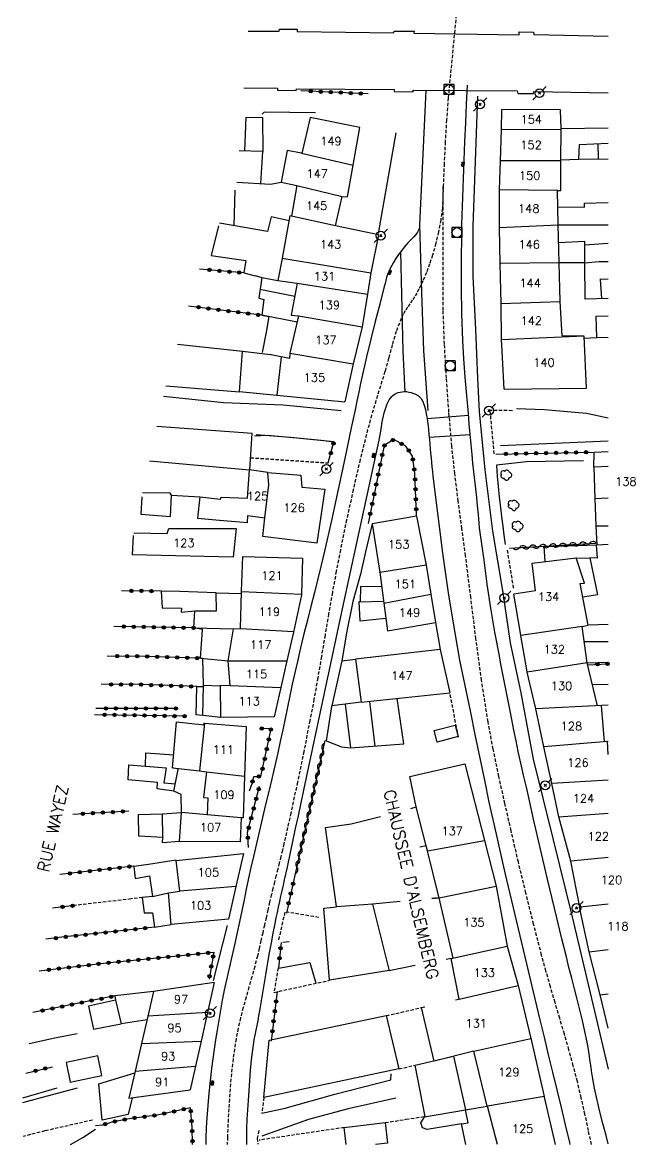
# Model space of a CAD drawing. Header units: millimetres. Extents: x 149000 to 150004, y 153000 to 154002.
# Drawn here: x 149912.1 to 150004.1, y 153000 to 153168.3 of the extents above; entities that cross this region are included whole.
import ezdxf
from ezdxf.enums import TextEntityAlignment as Align

# ---------------------------------------------------------------- set-up
doc = ezdxf.new("R2010")
doc.units = ezdxf.units.MM
doc.linetypes.add('DASHED', pattern=[0.75, 0.5, -0.25])
doc.layers.get('0').update_dxf_attribs({"linetype": 'CONTINUOUS'})
for name, color, linetype in [('W0001', 6, 'DASHED'), ('W0006', 2, 'CONTINUOUS'), ('W0008', 7, 'CONTINUOUS'), ('W0014', 7, 'CONTINUOUS'), ('W0017', 7, 'CONTINUOUS'), ('W0020', 2, 'CONTINUOUS'), ('W0101', 7, 'CONTINUOUS'), ('W0104', 1, 'CONTINUOUS'), ('W0112', 1, 'DASHED'), ('W0120', 7, 'CONTINUOUS'), ('W0211', 2, 'CONTINUOUS'), ('W0300', 7, 'CONTINUOUS'), ('W0310', 3, 'CONTINUOUS'), ('W0323', 7, 'CONTINUOUS'), ('W0330', 7, 'CONTINUOUS'), ('W0401', 7, 'CONTINUOUS'), ('W0420', 7, 'CONTINUOUS'), ('W0473', 7, 'CONTINUOUS'), ('W0989', 7, 'CONTINUOUS'), ('W0991', 7, 'CONTINUOUS'), ('W1102', 7, 'CONTINUOUS')]:
    doc.layers.add(name, color=color, linetype=linetype)
doc.styles.get("Standard").update_dxf_attribs({"font": 'romans.shx', "width": 0.85})

# ---------------------------------------------------------------- blocks, each defined once
blk = doc.blocks.new('T401')
for p, q in [((-0.3, 0.3), (0, 0.3)), ((-0.3, -0.25), (-0.3, 0.3)), ((-0.3, 0.15), (0, 0.15)), ((-0.3, 0), (0, 0)), ((0, 0.3), (0, -0.25)), ((-0.3, -0.15), (0, -0.15)), ((-0.3, -0.25), (-0.3, -0.3)), ((-0.3, -0.3), (0, -0.3)), ((0, -0.3), (0, -0.25))]:
    blk.add_line(p, q)
blk = doc.blocks.new('T420')
for p, q in [((0.75, 0.75), (-0.75, 0.75)), ((-0.75, 0.75), (-0.75, -0.75)), ((0.75, 0.75), (0.75, -0.75)), ((0.75, -0.75), (-0.75, -0.75))]:
    blk.add_line(p, q)
blk.add_ellipse((0, 0), major_axis=(-0.53, 0.53), ratio=1, start_param=3.926991, end_param=10.210176)
blk = doc.blocks.new('T473')
for p, q in [((-0.166667, 0.166667), (0.166667, -0.166667)), ((-0.166667, -0.166667), (0.166667, 0.166667)), ((0.500001, 0.500001), (1.000002, 1.000002)), ((-1.000002, -1.000002), (-0.500001, -0.500001))]:
    blk.add_line(p, q)
blk.add_ellipse((0, 0), major_axis=(0.471405, 0.471405), ratio=1, start_param=5.4977871438, end_param=11.780972451)
blk = doc.blocks.new('T300')
for p, q in [((-0.8, 0.51), (-0.86, 0.34)), ((-0.86, 0.34), (-0.86, 0.17)), ((-0.86, 0.17), (-0.74, 0.06)), ((-0.69, 0.63), (-0.8, 0.51)), ((-0.8, -0.06), (-0.74, 0.06)), ((-0.74, 0.06), (-0.69, 0.11)), ((-0.57, 0.69), (-0.69, 0.63)), ((-0.46, 0.69), (-0.57, 0.69)), ((-0.29, 0.63), (-0.46, 0.69)), ((-0.29, 0.63), (-0.17, 0.74)), ((-0.23, 0.57), (-0.29, 0.63)), ((-0.17, 0.74), (-0.06, 0.8)), ((-0.06, 0.8), (0.06, 0.8)), ((0.06, 0.8), (0.23, 0.74)), ((0.23, 0.74), (0.34, 0.63)), ((0.34, 0.63), (0.4, 0.51)), ((0.46, 0.46), (0.34, 0.46)), ((0.4, 0.51), (0.4, 0.46)), ((0.57, 0.4), (0.46, 0.46)), ((0.57, 0.4), (0.69, 0.29)), ((0.69, 0.29), (0.74, 0.17)), ((0.74, 0.06), (0.69, -0.17)), ((0.74, 0.17), (0.74, 0.06)), ((-0.8, -0.17), (-0.8, -0.06)), ((-0.8, -0.23), (-0.8, -0.17)), ((-0.74, -0.34), (-0.8, -0.23)), ((-0.69, -0.4), (-0.74, -0.34)), ((-0.51, -0.46), (-0.69, -0.4)), ((-0.4, -0.46), (-0.51, -0.46)), ((-0.4, -0.46), (-0.34, -0.46)), ((-0.34, -0.46), (-0.34, -0.4)), ((-0.34, -0.51), (-0.34, -0.46)), ((-0.29, -0.63), (-0.34, -0.51)), ((-0.17, -0.74), (-0.29, -0.63)), ((-0.06, -0.8), (-0.17, -0.74)), ((0.06, -0.8), (-0.06, -0.8)), ((0.17, -0.74), (0.06, -0.8)), ((0.23, -0.69), (0.17, -0.74)), ((0.29, -0.46), (0.23, -0.46)), ((0.29, -0.63), (0.23, -0.69)), ((0.46, -0.4), (0.29, -0.46)), ((0.34, -0.51), (0.29, -0.63)), ((0.34, -0.51), (0.34, -0.46)), ((0.57, -0.34), (0.46, -0.4)), ((0.63, -0.29), (0.57, -0.34)), ((0.69, -0.17), (0.63, -0.29))]:
    blk.add_line(p, q)
blk = doc.blocks.new('t310o')
at = {"color": 0, "linetype": 'Continuous'}
for centre, start, end in [((-0.5, 0.38), 216.8699, 323.1304), ((0.5, -0.37), 36.8699, 143.1303)]:
    blk.add_arc(centre, 0.625, start, end, dxfattribs=at)
blk = doc.blocks.new('t323o')
at = {"color": 0, "linetype": 'Continuous'}
for radius in [0.25, 0.15]:
    blk.add_circle((0, 0), radius, dxfattribs=at)

msp = doc.modelspace()

# ---------------------------------------------------------------- linework, layer by layer
at = {"layer": 'W0001'}
for points in [[(149977.51, 153171), (149977.45, 153170.79), (149977.39, 153170.58), (149977.33, 153170.37), (149977.26, 153170.16), (149975.99, 153156.97), (149975.74, 153153.69), (149975.54, 153150.4), (149975.38, 153147.12), (149975.26, 153143.83)], [(149975.26, 153143.83), (149975.12, 153140.43), (149974.87, 153138.65), (149974.53, 153136.87), (149974.12, 153135.12), (149973.64, 153133.38), (149973.21, 153132.07), (149972.73, 153130.78), (149972.19, 153129.51), (149971.6, 153128.26), (149971.29, 153127.7), (149970.96, 153127.15), (149970.61, 153126.62), (149970.25, 153126.1), (149969.89, 153125.57), (149969.55, 153125.03), (149969.23, 153124.47), (149968.95, 153123.89), (149968.19, 153121.95), (149967.59, 153119.94), (149967.06, 153117.92), (149966.5, 153115.92), (149965.83, 153113.75), (149965.16, 153111.58), (149964.51, 153109.4), (149963.91, 153107.2), (149962.78, 153102.72), (149961.74, 153098.21), (149960.76, 153093.7), (149959.83, 153089.17), (149959.2, 153085.98), (149958.62, 153082.79), (149958.06, 153079.59), (149957.52, 153076.39), (149956.98, 153073.18), (149956.43, 153069.98), (149955.86, 153066.79), (149955.25, 153063.6), (149954.33, 153058.96), (149953.38, 153054.33), (149952.39, 153049.72), (149951.36, 153045.11), (149951.13, 153044.15), (149950.9, 153043.2), (149950.66, 153042.24), (149950.42, 153041.29), (149950.18, 153040.34), (149949.94, 153039.39), (149949.7, 153038.43), (149949.47, 153037.48), (149949.2, 153036.33), (149948.94, 153035.18), (149948.68, 153034.02), (149948.42, 153032.87), (149948.17, 153031.72), (149947.91, 153030.57), (149947.64, 153029.42), (149947.37, 153028.27), (149946.97, 153026.71), (149946.55, 153025.17), (149946.11, 153023.63), (149945.67, 153022.09), (149945.24, 153020.54), (149944.84, 153018.99), (149944.48, 153017.42), (149944.17, 153015.85), (149943.72, 153012.85), (149943.4, 153009.85), (149943.17, 153006.83), (149942.99, 153003.81), (149942.88, 153001.13), (149942.86, 153000)], [(149997.46, 153000), (149997.03, 153002.09), (149996.5, 153004.55), (149995.95, 153007), (149995.36, 153009.45), (149994.75, 153011.83), (149994.1, 153014.21), (149993.42, 153016.58), (149992.72, 153018.94), (149992.02, 153021.3), (149991.32, 153023.66), (149990.65, 153026.03), (149990, 153028.41), (149988.8, 153033.06), (149987.64, 153037.72), (149986.51, 153042.38), (149985.43, 153047.06), (149984.5, 153051.14), (149983.59, 153055.21), (149982.73, 153059.31), (149981.97, 153063.42), (149980.99, 153069.62), (149980.15, 153075.84), (149979.38, 153082.07), (149978.6, 153088.3), (149978.05, 153092.41), (149977.5, 153096.51), (149976.98, 153100.62), (149976.54, 153104.74), (149976.1, 153109.83), (149975.72, 153114.92), (149975.43, 153120.02), (149975.23, 153125.12), (149975.26, 153143.83)]]:
    msp.add_lwpolyline(points, dxfattribs=at)
at = {"layer": 'W0006'}
msp.add_lwpolyline([(149980.4, 153157.25), (149979.86, 153141.88), (149979.68, 153137.73), (149979.71, 153130.17), (149980.08, 153122.3), (149980.4, 153114.87), (149980.64, 153109.92), (149981.5, 153101.19), (149982.63, 153092), (149984.16, 153083.11), (149985.3, 153075.23), (149986.87, 153067.76), (149988.73, 153057.82), (149991.74, 153045.72), (149994.54, 153034.35), (149997.93, 153020.01), (150000, 153011.33)], dxfattribs=at)
at = {"layer": 'W0008'}
msp.add_lwpolyline([(150000, 153000.12), (149999.66, 153001.38), (149999.19, 153003.14), (149998.74, 153004.9), (149998.31, 153006.67), (149997.93, 153008.45), (149997.76, 153009.31), (149997.62, 153010.17), (149997.49, 153011.04), (149997.37, 153011.91), (149997.25, 153012.78), (149997.13, 153013.65), (149996.99, 153014.51), (149996.83, 153015.38), (149996.49, 153016.98), (149996.12, 153018.59), (149995.73, 153020.18), (149995.33, 153021.78), (149994.92, 153023.37), (149994.51, 153024.96), (149994.1, 153026.55), (149993.71, 153028.15), (149993, 153031.07), (149992.29, 153033.98), (149991.58, 153036.9), (149990.88, 153039.82), (149990.18, 153042.81), (149989.49, 153045.81), (149988.8, 153048.8), (149988.12, 153051.8), (149987.71, 153053.59), (149987.3, 153055.38), (149986.89, 153057.18), (149986.5, 153058.97), (149986.17, 153060.56), (149985.85, 153062.14), (149985.53, 153063.73), (149985.22, 153065.32), (149985.02, 153066.32), (149984.83, 153067.31), (149984.63, 153068.31), (149984.44, 153069.31), (149984.25, 153070.3), (149984.06, 153071.3), (149983.86, 153072.3), (149983.67, 153073.3), (149983, 153076.86), (149982.39, 153080.44), (149981.86, 153084.04), (149981.39, 153087.64), (149981.3, 153088.33), (149981.2, 153089.03), (149981.09, 153089.72), (149980.98, 153090.42), (149980.88, 153091.11), (149980.78, 153091.81), (149980.7, 153092.5), (149980.64, 153093.2), (149980.53, 153094.49), (149980.41, 153095.78), (149980.28, 153097.06), (149980.13, 153098.34), (149979.98, 153099.63), (149979.84, 153100.91), (149979.7, 153102.19), (149979.57, 153103.48), (149979.42, 153105.01), (149979.29, 153106.55), (149979.15, 153108.09), (149979.03, 153109.63), (149978.79, 153112.36), (149978.56, 153115.09), (149978.35, 153117.83), (149978.19, 153120.57), (149978.06, 153124.56), (149978, 153128.56), (149978, 153132.55), (149978.03, 153136.55), (149978.05, 153137.94), (149978.08, 153139.32), (149978.12, 153140.71), (149978.17, 153142.09), (149978.22, 153143.48), (149978.28, 153144.87), (149978.33, 153146.25), (149978.39, 153147.64), (149978.5, 153150.44), (149978.62, 153153.25), (149978.75, 153156.05), (149978.89, 153158.86)], dxfattribs=at)
at = {"layer": 'W0014'}
for points in [[(149972.62, 153158.07), (149971.69, 153137.95)], [(149968.12, 153151.75), (149965.5, 153136.65)], [(149971.69, 153137.95), (149971.7, 153137.76), (149971.68, 153137.58), (149971.64, 153137.4), (149971.58, 153137.22), (149971.37, 153136.84), (149971.13, 153136.48), (149970.85, 153136.15), (149970.56, 153135.83), (149970.26, 153135.53), (149969.96, 153135.23), (149969.67, 153134.92), (149969.4, 153134.6), (149968.97, 153134.03), (149968.55, 153133.47), (149968.14, 153132.89), (149967.77, 153132.29), (149967.52, 153131.85), (149967.29, 153131.4), (149967.08, 153130.94), (149966.89, 153130.48), (149966.75, 153130.03), (149966.63, 153129.58), (149966.52, 153129.13), (149966.41, 153128.68), (149965.73, 153126.05), (149965.04, 153123.42), (149964.38, 153120.78), (149963.74, 153118.13), (149963.44, 153116.81), (149963.15, 153115.48), (149962.86, 153114.15), (149962.58, 153112.83), (149962.3, 153111.5), (149962.03, 153110.17), (149961.75, 153108.84), (149961.46, 153107.51), (149960.48, 153102.87), (149959.5, 153098.23), (149958.5, 153093.59), (149957.45, 153088.97), (149956.96, 153086.9), (149956.46, 153084.83), (149955.94, 153082.77), (149955.41, 153080.7), (149954.88, 153078.64), (149954.36, 153076.58), (149953.86, 153074.51), (149953.37, 153072.44), (149952.98, 153070.73), (149952.61, 153069.03), (149952.25, 153067.32), (149951.89, 153065.6), (149951.54, 153063.89), (149951.18, 153062.18), (149950.81, 153060.47), (149950.43, 153058.77), (149949.99, 153056.82), (149949.53, 153054.87), (149949.07, 153052.93), (149948.6, 153050.98), (149948.14, 153049.04), (149947.68, 153047.09), (149947.22, 153045.15), (149946.77, 153043.2), (149946.41, 153041.57), (149946.06, 153039.94), (149945.71, 153038.31), (149945.37, 153036.68), (149945.02, 153035.05), (149944.68, 153033.42), (149944.33, 153031.79), (149943.97, 153030.17), (149943.78, 153029.29), (149943.58, 153028.42), (149943.38, 153027.54), (149943.18, 153026.67), (149942.97, 153025.79), (149942.78, 153024.92), (149942.59, 153024.04), (149942.4, 153023.17), (149942.11, 153021.67), (149941.83, 153020.17), (149941.57, 153018.66), (149941.32, 153017.15), (149941.09, 153015.72), (149940.88, 153014.29), (149940.68, 153012.85), (149940.5, 153011.41), (149940.29, 153009.57), (149940.1, 153007.72), (149939.93, 153005.87), (149939.8, 153004.02), (149939.71, 153002.52), (149939.66, 153001.01), (149939.63, 153000)], [(149945.77, 153000), (149945.77, 153000.32), (149945.77, 153000.85), (149945.77, 153001.37), (149945.78, 153001.89), (149945.79, 153002.42), (149945.85, 153003.82), (149945.93, 153005.23), (149946.03, 153006.63), (149946.13, 153008.04), (149946.24, 153009.59), (149946.36, 153011.14), (149946.5, 153012.69), (149946.69, 153014.23), (149946.79, 153014.96), (149946.91, 153015.69), (149947.05, 153016.41), (149947.18, 153017.14), (149947.32, 153017.86), (149947.47, 153018.58), (149947.6, 153019.3), (149947.73, 153020.03), (149947.89, 153020.93), (149948.04, 153021.84), (149948.19, 153022.75), (149948.34, 153023.66), (149948.49, 153024.57), (149948.64, 153025.47), (149948.79, 153026.38), (149948.95, 153027.29), (149949.2, 153028.76), (149949.47, 153030.23), (149949.74, 153031.7), (149950.02, 153033.16), (149950.19, 153033.98), (149950.37, 153034.8), (149950.55, 153035.61), (149950.73, 153036.43), (149950.91, 153037.24), (149951.1, 153038.06), (149951.28, 153038.88), (149951.46, 153039.69), (149951.87, 153041.61), (149952.29, 153043.54), (149952.7, 153045.46), (149953.11, 153047.38), (149953.52, 153049.3), (149953.92, 153051.23), (149954.33, 153053.15), (149954.75, 153055.07), (149957.45, 153067.71), (149960.16, 153080.35), (149962.87, 153092.99), (149965.62, 153105.62), (149965.88, 153106.99), (149966.1, 153108.37), (149966.39, 153109.74), (149966.84, 153111.08), (149966.97, 153111.38), (149967.14, 153111.67), (149967.33, 153111.94), (149967.55, 153112.19), (149967.7, 153112.34), (149967.87, 153112.47), (149968.04, 153112.58), (149968.23, 153112.67), (149968.51, 153112.78), (149968.79, 153112.86), (149969.09, 153112.91), (149969.39, 153112.93), (149969.75, 153112.92), (149970.11, 153112.86), (149970.46, 153112.77), (149970.8, 153112.66), (149971, 153112.59), (149971.2, 153112.5), (149971.39, 153112.4), (149971.56, 153112.27), (149971.73, 153112.11), (149971.88, 153111.93), (149972.01, 153111.73), (149972.12, 153111.53), (149972.38, 153110.89), (149972.57, 153110.24), (149972.71, 153109.57), (149972.84, 153108.91), (149972.96, 153108.11), (149973.04, 153107.31), (149973.1, 153106.51), (149973.17, 153105.72), (149973.24, 153105.03), (149973.3, 153104.35), (149973.36, 153103.67), (149973.42, 153102.99), (149973.48, 153102.3), (149973.55, 153101.62), (149973.62, 153100.94), (149973.7, 153100.26), (149974.42, 153094.29), (149975.21, 153088.32), (149976.06, 153082.37), (149977.02, 153076.43), (149977.71, 153072.62), (149978.47, 153068.83), (149979.27, 153065.05), (149980.06, 153061.26), (149980.73, 153057.96), (149981.42, 153054.67), (149982.11, 153051.37), (149982.83, 153048.08), (149984.5, 153040.73), (149986.23, 153033.39), (149987.99, 153026.06), (149989.74, 153018.72), (149990.36, 153016.09), (149991, 153013.46), (149991.64, 153010.84), (149992.28, 153008.21), (149992.92, 153005.58), (149993.55, 153002.95), (149994.16, 153000.32), (149994.24, 153000)], [(149983.22, 153101.84), (149983.35, 153100.26), (149983.5, 153098.69), (149983.66, 153097.11), (149983.83, 153095.54), (149983.99, 153094.15), (149984.17, 153092.76), (149984.35, 153091.38), (149984.55, 153089.99)], [(149942.86, 153032.86), (149940.75, 153024.62)]]:
    msp.add_lwpolyline(points, dxfattribs=at)
at = {"layer": 'W0017'}
for points in [[(149956.07, 153154.72), (149948.38, 153154.82), (149948.09, 153154.52)], [(149959.96, 153110.04), (149951.23, 153110.89), (149942.27, 153111.25), (149933.29, 153112.2)], [(149986.23, 153110.41), (149990.43, 153110.26), (149996.72, 153109.67), (150000, 153109)], [(149958.85, 153105.37), (149953.27, 153105.93), (149948.87, 153106.34), (149946.95, 153106.24)], [(149947.18, 153106.47), (149952.33, 153106.09), (149956.95, 153105.65), (149958.87, 153105.39)], [(149996.29, 153102.55), (149987.75, 153102.38), (149983.22, 153101.89)], [(149951.2, 153030.37), (149952.12, 153030.45)], [(149948.02, 153004.73), (149951.55, 153005.46), (149959.01, 153007.54), (149967.4, 153009.73), (149967.43, 153010.6)], [(149968.14, 153006.97), (149960.97, 153005.38), (149955.03, 153003.78), (149948.02, 153001.24)]]:
    msp.add_lwpolyline(points, dxfattribs=at)
at = {"layer": 'W0020'}
for points in [[(149971.69, 153137.95), (149972.01, 153127.76), (149972.31, 153119.05), (149972.93, 153110.11)], [(149969.52, 153112.82), (149969.26, 153119.02), (149969.05, 153127.45), (149968.91, 153133.93)], [(149972.84, 153108.91), (149979.05, 153109.41)], [(149979.3, 153106.43), (149973.14, 153106.05)]]:
    msp.add_lwpolyline(points, dxfattribs=at)
at = {"layer": 'W0101'}
for points in [[(149984.01, 153152.21), (149984.06, 153155.25)], [(149992.92, 153152.29), (149992.92, 153152.32), (149992.82, 153155.2), (149984.06, 153155.25)], [(149961.74, 153146.9), (149962.72, 153152.53), (149955.28, 153154.05), (149954.04, 153148.63)], [(149983.84, 153147.55), (149984.01, 153152.21)], [(149992.9, 153147.55), (149992.92, 153152.29)], [(149953.98, 153148.66), (149951.82, 153149.08), (149950.96, 153144.34), (149953.28, 153143.82)], [(149954.04, 153148.63), (149953.98, 153148.66)], [(149960.07, 153142.17), (149960.9, 153142.14), (149961.74, 153146.9)], [(149983.69, 153143.18), (149983.84, 153147.55)], [(149992.4, 153143.08), (149992.88, 153143.09), (149992.9, 153147.55)], [(149953.28, 153143.82), (149952.48, 153139.21)], [(149953.28, 153143.82), (149953.28, 153143.82)], [(149983.69, 153137.55), (149983.69, 153137.58), (149983.69, 153143.18)], [(149992.48, 153137.92), (149992.4, 153143.08)], [(149959.1, 153137.79), (149960.07, 153142.17)], [(149952.25, 153139.26), (149951.08, 153132.91)], [(149965.53, 153136.41), (149959.1, 153137.79)], [(149965.53, 153136.41), (149964.39, 153130.73)], [(149983.8, 153132.05), (149983.69, 153137.55)], [(149992.61, 153132.25), (149992.48, 153137.92)], [(149951.08, 153132.89), (149950.46, 153129.56), (149953.34, 153129.18)], [(149951.08, 153132.91), (149951.08, 153132.89)], [(149983.92, 153126.14), (149983.81, 153132.14), (149983.8, 153132.05)], [(149992.79, 153126.42), (149992.61, 153132.25)], [(149964.39, 153130.73), (149963.92, 153127.82), (149963.87, 153127.53)], [(149953.34, 153129.18), (149952.45, 153124.39), (149953.54, 153124.26)], [(149963.87, 153127.53), (149963.07, 153122.64), (149963.07, 153122.61)], [(149993.08, 153121.28), (149992.79, 153126.42)], [(149984.01, 153120.69), (149983.92, 153126.14)], [(149953.54, 153124.26), (149952.23, 153118.66)], [(149963.07, 153122.61), (149961.72, 153117.08)], [(149984.38, 153113.29), (149996.74, 153113.42), (149996.37, 153121.24)], [(149996.37, 153121.24), (149993.08, 153121.28)], [(149984.38, 153113.29), (149984.02, 153119.94), (149984.01, 153120.69)], [(149952.23, 153118.66), (149952.2, 153117.9), (149950.92, 153118.12), (149950.28, 153112.4), (149960.49, 153111.41)], [(149961.72, 153117.08), (149960.49, 153111.41)], [(149938.73, 153097.12), (149941.82, 153096.79), (149941.94, 153097.09), (149945.89, 153096.95), (149946.21, 153101.18)], [(149948.96, 153100.81), (149946.21, 153101.18)], [(150000, 153101.69), (149997.82, 153101.6)], [(149997.82, 153101.6), (149998, 153096.89)], [(149948.96, 153100.81), (149953.88, 153100.4), (149954.06, 153098.61), (149957.49, 153098.27)], [(149957.49, 153098.27), (149956.31, 153090.2)], [(149938.73, 153097.12), (149938.39, 153093.96), (149941.67, 153093.64), (149945.9, 153093.29), (149945.96, 153094.35), (149948.5, 153093.98)], [(149998, 153096.89), (149998.15, 153092.78), (150000, 153092.77)], [(149971.25, 153094.24), (149964.58, 153093.11), (149965.76, 153085.79)], [(149971.25, 153094.24), (149972.7, 153086.9), (149972.67, 153086.91)], [(149956.31, 153090.2), (149948.17, 153091.21), (149948.5, 153093.98)], [(149934.09, 153092.38), (149944.21, 153092.37), (149943.72, 153088.07), (149928.62, 153088.44), (149928.77, 153091.36)], [(149928.86, 153091.75), (149933.86, 153091.63), (149934.09, 153092.38)], [(149945, 153082.98), (149945.19, 153088.19), (149954.14, 153087.95)], [(149954.14, 153087.95), (149953.98, 153082.49)], [(149989.07, 153083.06), (149988.57, 153087.18), (149995.18, 153087.98)], [(149995.8, 153084.14), (149996.41, 153084.2), (149995.18, 153087.98)], [(149995.18, 153087.98), (149995.18, 153087.96)], [(149972.67, 153086.91), (149973.39, 153082.54)], [(149965.76, 153085.82), (149966.35, 153081.21)], [(149965.76, 153085.79), (149965.76, 153085.82)], [(149996.08, 153077.67), (149996.98, 153077.88), (149995.8, 153084.14)], [(149944.83, 153077.41), (149945, 153082.87)], [(149945, 153082.87), (149945, 153082.98)], [(149953.98, 153082.49), (149953.98, 153082.43), (149952.78, 153076.82)], [(149973.39, 153082.54), (149974.11, 153078.27)], [(149989.07, 153083.06), (149985.84, 153082.55)], [(149986.89, 153076.4), (149985.84, 153082.55)], [(149966.35, 153081.21), (149966.88, 153077.02), (149974.11, 153078.27)], [(149942.98, 153072.54), (149943.79, 153077.36), (149944.83, 153077.41)], [(149996.83, 153072.26), (149996.08, 153077.67)], [(149952.78, 153076.82), (149951.81, 153072.53)], [(149987.83, 153070.9), (149986.88, 153076.32), (149986.89, 153076.4)], [(149974.77, 153074.25), (149962.09, 153072.78), (149962.95, 153066.34), (149976.23, 153067.74)], [(149974.77, 153074.23), (149974.77, 153074.25), (149976.23, 153067.74)], [(149943.28, 153068.84), (149942.98, 153072.54)], [(149951.81, 153072.53), (149950.91, 153068.56)], [(149989.15, 153065.33), (149987.82, 153070.85), (149987.83, 153070.9)], [(149996.83, 153072.23), (149996.83, 153072.26)], [(149998.38, 153065.79), (149996.83, 153072.23)], [(149941.82, 153068.9), (149943.28, 153068.84)], [(149949.91, 153064.15), (149941.87, 153064.07), (149941.82, 153068.9)], [(149950.91, 153068.56), (149949.91, 153064.15)], [(149998.99, 153065.85), (149998.38, 153065.79)], [(149999.45, 153060.39), (149998.99, 153065.85)], [(149990.34, 153059.66), (149989.15, 153065.33)], [(149939.43, 153063.2), (149938.67, 153056.03), (149939.76, 153055.9)], [(149939.43, 153063.2), (149945.69, 153062.7), (149945.45, 153055.26)], [(149991.53, 153054.13), (149990.34, 153059.66)], [(149999.89, 153060.43), (149999.45, 153060.39)], [(150000, 153058.48), (149999.89, 153060.43)], [(149939.76, 153055.9), (149939.31, 153052.05), (149939.93, 153052.02), (149939.85, 153049.45)], [(149971.18, 153050.64), (149970.24, 153055.22), (149978.5, 153057.12)], [(149978.5, 153057.12), (149981.44, 153045.59)], [(149945.45, 153055.26), (149945.26, 153048.99), (149944.96, 153049)], [(149992.59, 153049.17), (149991.53, 153054.13)], [(149972.71, 153044.8), (149971.18, 153050.64)], [(149944.96, 153049), (149944.8, 153045.38), (149935.68, 153045.47), (149935.98, 153049.79)], [(149935.98, 153049.79), (149935.98, 153049.73)], [(149939.85, 153049.45), (149935.98, 153049.79)], [(149944.96, 153049), (149944.96, 153049)], [(149994.37, 153042.5), (149992.59, 153049.17)], [(149981.44, 153045.59), (149983.2, 153038.74)], [(149974.66, 153036.95), (149972.9, 153044.04)], [(149935.74, 153037.98), (149935.21, 153042.6), (149945.3, 153043.67)], [(149945.3, 153043.67), (149944.15, 153038.72)], [(149995.71, 153035.62), (149994.37, 153042.5)], [(149944.15, 153038.72), (149943.05, 153033.82)], [(149983.2, 153038.74), (149984.85, 153029.73)], [(149943.05, 153033.82), (149934.43, 153033.01), (149934.05, 153037.74), (149935.74, 153037.98)], [(149976.74, 153027.95), (149974.64, 153036.98)], [(149997.14, 153028.9), (149995.68, 153035.62), (149995.71, 153035.62)], [(149984.85, 153029.73), (149986.49, 153023.87), (149986.49, 153023.85)], [(149998.8, 153022.43), (149997.14, 153028.9)], [(149977.63, 153021.82), (149976.45, 153027.89)], [(149940.9, 153024.3), (149931.79, 153022.95), (149930.94, 153019.27)], [(149940.9, 153024.3), (149939.9, 153019.8)], [(149986.49, 153023.85), (149988.36, 153015.91)], [(150000, 153017.46), (149998.8, 153022.43)], [(149979.86, 153014), (149973.9, 153012.53), (149971.99, 153020.54), (149972.5, 153020.66)], [(149977.09, 153021.7), (149977.63, 153021.82)], [(149930.94, 153019.27), (149929.99, 153015.17)], [(149939.9, 153019.8), (149938.93, 153015.49)], [(149929.99, 153015.17), (149929.03, 153010.99)], [(149938.93, 153015.49), (149938.1, 153011.78)], [(149988.36, 153015.91), (149988.36, 153015.94), (149990.4, 153007.2), (149990.39, 153007.11)], [(149979.86, 153014), (149979.86, 153014)], [(149981.83, 153005.78), (149979.86, 153014)], [(149938.1, 153011.78), (149937.31, 153008.23)], [(149929.03, 153010.99), (149928.1, 153006.97), (149937.31, 153008.23)], [(149990.39, 153007.11), (149992.05, 153000)], [(149981.88, 153005.78), (149981.83, 153005.78)], [(149983.38, 153000), (149981.88, 153005.78)]]:
    msp.add_lwpolyline(points, dxfattribs=at)
at = {"layer": 'W0104'}
for points in [[(149945.49, 153149), (149945.67, 153154.07), (149948.14, 153154.05), (149948.18, 153148.94)], [(150000, 153152.43), (149992.92, 153152.32)], [(150000, 153147.77), (149995.56, 153147.74), (149995.67, 153149.99), (150000, 153150.18)], [(149998.54, 153147.76), (149998.48, 153150.11)], [(149947.87, 153144.13), (149948.18, 153148.94), (149944.64, 153149.03)], [(149995.56, 153147.74), (149992.9, 153147.61)], [(149943.87, 153137.8), (149944.03, 153143.13)], [(149944.29, 153144.34), (149949.33, 153144.04), (149950.96, 153144.34)], [(149992.44, 153140.63), (149996.42, 153140.56), (149996.44, 153141.18), (150000, 153141.28)], [(149952.12, 153138.55), (149949.46, 153139.15), (149948.88, 153136.91), (149941.71, 153138.19)], [(149941.52, 153137.78), (149940.46, 153133.31), (149945.62, 153132.57), (149945.33, 153130.71), (149947.02, 153130.26), (149947.02, 153130.32), (149948.02, 153130.03), (149947.57, 153126.95), (149948.34, 153126.75), (149948.06, 153124.36), (149949.09, 153124.19), (149949.09, 153124.16), (149948.67, 153121.83), (149948.11, 153118.79)], [(150000, 153137.86), (149992.48, 153137.87)], [(150000, 153126.89), (149996.51, 153126.79), (149996.47, 153132.23), (149996.47, 153132.31), (149996.47, 153135.41), (149992.54, 153135.23)], [(149996.47, 153134.95), (150000, 153135.2)], [(149996.47, 153132.23), (149992.61, 153132.25)], [(149996.47, 153132.23), (149998.62, 153132.43), (149998.68, 153132.43), (150000, 153132.42)], [(149948.02, 153130.03), (149950.46, 153129.56)], [(150000, 153129.77), (149998.75, 153129.75), (149998.78, 153129.75), (149998.97, 153126.86)], [(149947.76, 153128.26), (149952.98, 153127.24)], [(149953.32, 153123.33), (149948.06, 153124.36)], [(149996.38, 153120.93), (149998.28, 153121.03), (149998.17, 153124.24), (150000, 153124.28)], [(149950.92, 153118.12), (149949.43, 153118.45), (149949.32, 153118.45), (149945.12, 153118.95), (149945.15, 153118.95), (149935.37, 153119.96)], [(150000, 153120.96), (149998.28, 153121.03)], [(149944.68, 153112.93), (149945.12, 153118.95)], [(149933.63, 153113.78), (149944.68, 153112.9), (149944.68, 153112.93), (149950.28, 153112.4)], [(149946.21, 153101.18), (149946.23, 153101.18), (149946.6, 153106.64), (149932.31, 153107.7)], [(149997.82, 153101.6), (149997.9, 153103.86), (150000, 153103.94)], [(149931.19, 153102.54), (149946.21, 153101.18)], [(149934.47, 153097.39), (149934.29, 153097.67), (149930.15, 153097.74)], [(149930.02, 153097.13), (149929.88, 153094.55), (149934.36, 153094.21), (149934.47, 153097.39), (149938.73, 153097.12)], [(149964.58, 153093.11), (149963.59, 153088.88), (149962.83, 153085.56), (149961.71, 153081.42), (149960.8, 153076.99), (149960.03, 153072.55), (149960.03, 153072.53), (149958.52, 153065.78), (149958.49, 153065.72), (149957.69, 153060.54)], [(149998.15, 153092.78), (149998.27, 153089.96), (150000, 153090.02)], [(149990.53, 153087.42), (149990.36, 153089.71), (149998.18, 153089.94), (149998.33, 153087.95), (149997.25, 153087.99)], [(149995.18, 153087.96), (149997.25, 153087.99), (149998.38, 153082.46), (149996.18, 153082.11)], [(149941.2, 153082.76), (149935.68, 153082.93), (149932.92, 153083), (149933.08, 153080.48), (149936.01, 153080.43), (149935.96, 153079.82), (149937.98, 153080.03)], [(149941.87, 153064.07), (149939.2, 153064.34), (149939.31, 153068.91), (149939.31, 153068.97), (149939.17, 153072.88), (149938.84, 153072.94), (149939.16, 153077.2), (149939.13, 153077.23), (149937.86, 153077.47), (149937.98, 153080.03), (149941.24, 153080.05), (149941.2, 153082.76), (149944.99, 153082.65)], [(149966.04, 153083.66), (149962.86, 153083.69), (149962.8, 153081.38), (149962.61, 153081.39), (149962.76, 153078.56), (149966.64, 153078.92)], [(149962.61, 153081.39), (149966.32, 153081.47)], [(149937.86, 153077.47), (149943.79, 153077.36)], [(149974.11, 153078.27), (149974.77, 153074.23)], [(150000, 153078.01), (149996.98, 153077.88)], [(150000, 153075.37), (149996.4, 153075.37)], [(149938.84, 153072.94), (149942.98, 153072.54)], [(149960.03, 153072.53), (149962.09, 153072.78)], [(149996.83, 153072.23), (150000, 153072.36)], [(149939.2, 153064.34), (149938.2, 153064.46), (149938.3, 153068.67), (149939.31, 153068.69)], [(149939.31, 153068.91), (149941.82, 153068.78)], [(150000, 153068.98), (149997.63, 153068.92)], [(149962.95, 153066.34), (149958.52, 153065.78)], [(149960.56, 153066.03), (149961.32, 153059.48), (149969.34, 153060.11), (149968.32, 153066.9)], [(149965.05, 153059.77), (149964.24, 153066.47)], [(150000, 153065.89), (149998.99, 153065.85)], [(149935.98, 153049.73), (149935.94, 153052.52), (149934.84, 153053.01), (149935.48, 153056.27), (149935.49, 153056.3), (149934.66, 153056.5), (149935.23, 153063.39), (149939.37, 153062.94), (149939.34, 153062.96)], [(149939.34, 153062.96), (149939.38, 153063.27)], [(149957.69, 153060.54), (149960, 153059.64), (149961.32, 153059.48)], [(150000, 153060.44), (149999.89, 153060.43)], [(149930.59, 153056.77), (149930.66, 153058.77), (149934.82, 153058.43)], [(149934.84, 153053.01), (149932.35, 153053.37), (149932.41, 153054.32), (149927.99, 153054.72), (149928.1, 153056.97), (149933.68, 153056.52), (149933.35, 153054.27), (149933.38, 153054.27), (149935.06, 153054.12)], [(149934.66, 153056.5), (149938.67, 153056.03)], [(149970.37, 153050.41), (149971.18, 153050.64)], [(149935.68, 153045.47), (149933.14, 153045.23), (149933.17, 153046.1), (149933.17, 153046.07), (149929.6, 153046.25), (149929.52, 153049.49), (149933.15, 153049.61), (149933.15, 153049.58), (149935.98, 153049.79)], [(149933.17, 153046.07), (149933.15, 153049.61)], [(149971.06, 153026.83), (149967.13, 153026.06), (149967.13, 153026.09), (149958.21, 153024.63), (149957.34, 153035.47), (149959.24, 153035.63), (149959.24, 153035.71), (149957.57, 153047.54), (149961.44, 153048.11), (149965.82, 153049.19)], [(149972.9, 153044.04), (149981.44, 153045.59)], [(149972.71, 153044.8), (149971.73, 153044.61)], [(149972.9, 153044.04), (149972.71, 153044.8)], [(149935.21, 153042.63), (149931.06, 153041.99), (149928.82, 153041.68), (149929.06, 153039.91), (149931.2, 153040.28), (149931.64, 153037.2), (149930.1, 153037.03), (149930.41, 153034.73), (149931.64, 153034.77), (149931.95, 153032.61), (149934.43, 153033.01)], [(149931.64, 153037.2), (149934.05, 153037.74)], [(149964.65, 153036.07), (149959.24, 153035.63)], [(149968.8, 153036.45), (149964.65, 153036.07), (149967.13, 153026.06)], [(149973.53, 153036.92), (149974.64, 153036.98), (149974.66, 153036.95)], [(149974.64, 153036.98), (149973.54, 153036.88)], [(149950.54, 153026.45), (149955.26, 153027.32), (149956.12, 153024.18)], [(149976.45, 153027.89), (149975.68, 153027.74)], [(149931.79, 153022.95), (149926.01, 153022.28), (149926.1, 153021.66), (149926.1, 153021.63), (149922.06, 153020.76), (149922.81, 153017.33), (149926.94, 153018.13), (149926.94, 153018.16), (149930.83, 153018.77)], [(149926.1, 153021.63), (149926.94, 153018.13)], [(149948.35, 153007.05), (149949.14, 153015.64)], [(149978.01, 153003.09), (149972.82, 153002.24), (149972.16, 153002.52), (149971.88, 153003.25), (149972.23, 153003.83), (149972.44, 153004.15), (149972.53, 153004.23), (149971.05, 153011.9), (149976.8, 153013.24), (149978.59, 153005.22)], [(149928.58, 153007.03), (149927.98, 153004.5), (149924.08, 153003.65), (149923.59, 153009.11), (149928.97, 153010.74)], [(149972.44, 153004.15), (149978.59, 153005.22)], [(149978.64, 153000), (149978.01, 153003.09), (149978.99, 153003.28), (149978.59, 153005.22), (149981.83, 153005.78)], [(149960.38, 153002.55), (149966.54, 153003.29), (149966.91, 153000.21), (149965.11, 153000)], [(149960.68, 153000), (149960.38, 153002.55)]]:
    msp.add_lwpolyline(points, dxfattribs=at)
for points in [[(149973.89, 153062.1), (149977.02, 153062.91), (149977.47, 153061.18), (149974.34, 153060.37)], [(149949.14, 153015.64), (149966.69, 153019.33), (149968.6, 153011.36), (149948.35, 153007.05)], [(149919.29, 153009.36), (149924.03, 153010.34), (149923.43, 153013.29), (149918.68, 153012.32)]]:
    msp.add_lwpolyline(points, close=True, dxfattribs=at)
at = {"layer": 'W0112'}
for points in [[(149985.61, 153110.06), (149982.24, 153110.09)], [(149982.24, 153110.04), (149982.87, 153103.41)], [(149946.36, 153103.01), (149958.01, 153102.22)], [(149984.84, 153089.12), (149985.78, 153083.28)], [(149977.52, 153061.1), (149976.28, 153067.61)], [(149930.13, 153037.03), (149928.44, 153036.86), (149928.44, 153036.83), (149919.96, 153035.86)], [(149951.49, 153034.86), (149950.54, 153030.65)], [(149956.56, 153034.06), (149951.74, 153034.87)], [(149950.49, 153026.48), (149949.86, 153022.83)], [(149949.86, 153022.82), (149958.21, 153024.63)], [(149966.7, 153019.32), (149971.99, 153020.54)], [(149968.6, 153011.36), (149971.05, 153011.9)], [(149948.35, 153007.05), (149948.02, 153004.72)], [(149922.63, 153003.66), (149915.51, 153002.05), (149912.24, 153001.22)], [(149966.54, 153003.29), (149969.65, 153003.79), (149972.53, 153004.23)], [(149947.57, 153002.09), (149947.36, 153000.95), (149947.44, 153000.05)], [(149960.38, 153002.55), (149947.65, 153000.66)]]:
    msp.add_lwpolyline(points, dxfattribs=at)
at = {"layer": 'W0120'}
for points in [[(149945.99, 153166.99), (149950.66, 153166.96), (149950.67, 153167.27), (149953.34, 153167.26), (149953.33, 153166.95), (149967.85, 153166.71), (149967.89, 153166.99), (149970.87, 153166.97), (149970.86, 153166.69), (149986.61, 153166.45), (149986.63, 153166.9), (149988.8, 153166.82), (149988.82, 153166.46), (150000, 153166.24)], [(149945.35, 153158.49), (149950.4, 153158.42), (149950.39, 153158.15), (149953.21, 153158.07), (149953.22, 153158.35), (149967.91, 153158.25), (149967.9, 153157.94), (149970.74, 153157.89), (149970.75, 153158.14), (149986.34, 153158.02), (149986.41, 153157.62), (149988.8, 153157.62), (149988.82, 153157.93), (150000, 153157.75)]]:
    msp.add_lwpolyline(points, dxfattribs=at)
at = {"layer": 'W0211'}
msp.add_lwpolyline([(149919.37, 153000), (149921.2, 153001.05), (149923.11, 153002.3)], dxfattribs=at)
at = {"layer": 'W0300'}
msp.add_lwpolyline([(150000, 153105.47), (149983.86, 153104.78)], dxfattribs=at)
at = {"layer": 'W0310'}
for points in [[(149985.2, 153089.43), (149998.06, 153090.2)], [(149957.51, 153060.62), (149952.96, 153040.14)]]:
    msp.add_lwpolyline(points, dxfattribs=at)
at = {"layer": 'W0323'}
for points in [[(149963.99, 153157.57), (149953.88, 153158.03)], [(149945.33, 153130.71), (149938.69, 153131.29)], [(149948.04, 153124.36), (149937.06, 153125.75)], [(149958.01, 153102.25), (149958.85, 153105.4)], [(149971.25, 153094.32), (149970.99, 153100.69), (149970.63, 153103.24), (149969.63, 153104.72), (149967.85, 153105.74), (149966.4, 153104.84), (149963.99, 153093.13)], [(149983.16, 153103.54), (149997.9, 153103.86)], [(149932.92, 153083), (149926.97, 153083.04)], [(149937.86, 153077.47), (149925.82, 153077.71)], [(149938.84, 153072.94), (149930.82, 153073.2), (149924.85, 153073.26)], [(149996.9, 153071.96), (150000, 153072.09)], [(149938.3, 153068.67), (149929.86, 153068.97), (149923.93, 153069.02)], [(149936.64, 153064.23), (149926.44, 153064.42), (149922.95, 153064.47)], [(149935.23, 153065.4), (149923.15, 153065.4)], [(149946.21, 153053.03), (149946.59, 153054.16), (149946.85, 153055.18), (149947.91, 153055.2), (149949.43, 153062.34), (149947.87, 153062.39)], [(149946.04, 153044.53), (149945.9, 153046.85), (149947.69, 153053.75)], [(149928.09, 153050.01), (149919.71, 153049.52)], [(149928.82, 153041.76), (149917.76, 153040.5)], [(149952.96, 153040.14), (149951.72, 153034.72)], [(149919.96, 153035.86), (149916.67, 153035.47)], [(149931.95, 153032.61), (149918.04, 153031.08), (149915.66, 153030.79)], [(149950.93, 153030.32), (149950.54, 153026.45)], [(149914.63, 153026.04), (149924.7, 153027.23), (149935.96, 153028.33), (149940.83, 153028.83), (149940.13, 153024.79)], [(149926.01, 153022.28), (149913.69, 153019.81)], [(149950.35, 153022.93), (149949.44, 153015.51)], [(149912.65, 153010.72), (149916.63, 153011.66)], [(149937.66, 153000), (149937.59, 153002.61), (149937.32, 153005.51), (149932.32, 153004.42), (149928.15, 153003.88), (149925.55, 153003.38), (149924.13, 153002.93), (149923.09, 153002.82)]]:
    msp.add_lwpolyline(points, dxfattribs=at)
at = {"layer": 'W0330'}
for points in [[(149913.15, 153015.14), (149917.01, 153015.99), (149920.34, 153016.64)], [(149920.33, 153008.44), (149914.53, 153006.9), (149912.14, 153006.26)], [(149912.22, 153007.02), (149917.36, 153008.52)]]:
    msp.add_lwpolyline(points, dxfattribs=at)
at = {"layer": 'W1102'}
for points in [[(149984.01, 153152.21), (149992.92, 153152.29)], [(149953.98, 153148.66), (149961.74, 153146.9)], [(149992.9, 153147.55), (149983.84, 153147.55)], [(149953.28, 153143.82), (149960.07, 153142.17)], [(149992.4, 153143.08), (149983.69, 153143.18)], [(149959.1, 153137.79), (149952.25, 153139.26)], [(149983.69, 153137.55), (149992.48, 153137.92)], [(149951.08, 153132.91), (149964.39, 153130.73)], [(149992.61, 153132.25), (149983.81, 153132.14)], [(149953.34, 153129.18), (149963.87, 153127.53)], [(149983.92, 153126.14), (149992.79, 153126.42)], [(149953.54, 153124.26), (149963.07, 153122.61)], [(149996.37, 153121.24), (149984.01, 153120.69)], [(149952.23, 153118.66), (149961.72, 153117.08)], [(149948.5, 153093.98), (149949.08, 153098.96), (149948.96, 153100.81)], [(149998, 153096.89), (150000, 153096.98)], [(149972.7, 153086.9), (149965.76, 153085.79)], [(149953.98, 153082.49), (149945, 153082.87)], [(149966.35, 153081.21), (149973.39, 153082.54)], [(149944.83, 153077.41), (149952.81, 153076.93)], [(149996.08, 153077.67), (149986.88, 153076.32)], [(149942.98, 153072.54), (149951.81, 153072.53)], [(149996.83, 153072.23), (149987.82, 153070.85)], [(149943.28, 153068.84), (149950.91, 153068.56)], [(149998.99, 153065.85), (149989.15, 153065.33)], [(149999.89, 153060.43), (149990.34, 153059.66)], [(149939.76, 153055.9), (149945.45, 153055.26)], [(150000, 153054.64), (149991.53, 153054.13)], [(149944.96, 153049), (149939.85, 153049.45)], [(149992.59, 153049.17), (150000, 153049.68)], [(150000, 153043.06), (149994.37, 153042.5)], [(149944.15, 153038.72), (149935.74, 153037.98)], [(149974.64, 153036.98), (149983.2, 153038.74)], [(150000, 153036.04), (149995.78, 153035.6)], [(149976.45, 153027.89), (149984.85, 153029.73)], [(149997.14, 153028.9), (150000, 153029.25)], [(149977.63, 153021.82), (149986.49, 153023.85)], [(149998.8, 153022.43), (150000, 153022.58)], [(149939.9, 153019.8), (149930.94, 153019.27)], [(149929.99, 153015.17), (149938.93, 153015.49)], [(149979.86, 153014), (149988.36, 153015.91)], [(149929.03, 153010.99), (149938.1, 153011.78)], [(149990.4, 153007.2), (149981.88, 153005.78)]]:
    msp.add_lwpolyline(points, dxfattribs=at)

# ---------------------------------------------------------------- block references
at = {"layer": 'W0300'}
for p in [(149984.74, 153100.37), (149985.86, 153095.86), (149986.45, 153092.69)]:
    msp.add_blockref('T300', p, dxfattribs=at)
at = {"layer": 'W0310'}
for p, rotation in [((149986.7, 153089.52), 3.427856906202175), ((149988.2, 153089.61), 3.427856906202175), ((149989.69, 153089.7), 3.427856906202175), ((149991.19, 153089.79), 3.427856906202175), ((149992.69, 153089.88), 3.427856906202175), ((149994.19, 153089.97), 3.427856906202175), ((149995.68, 153090.06), 3.427856906202175), ((149997.18, 153090.15), 3.427856906202175), ((149957.19, 153059.18), 257.4747483844653), ((149956.54, 153056.25), 257.4747483844653), ((149956.87, 153057.72), 257.4747483844653), ((149956.22, 153054.79), 257.4747483844653), ((149955.89, 153053.32), 257.4747483844653), ((149955.57, 153051.86), 257.4747483844653), ((149955.24, 153050.39), 257.4747483844653), ((149954.92, 153048.93), 257.4747483844653), ((149954.59, 153047.47), 257.4747483844653), ((149953.94, 153044.54), 257.4747483844653), ((149954.27, 153046), 257.4747483844653), ((149953.61, 153043.07), 257.4747483844653), ((149953.29, 153041.61), 257.4747483844653)]:
    msp.add_blockref('t310o', p, dxfattribs=dict(at, rotation=rotation))
at = {"layer": 'W0323'}
for p, rotation in [((149955.38, 153157.96), 177.4185096014743), ((149956.87, 153157.89), 177.4185096014743), ((149958.37, 153157.82), 177.4185096014743), ((149959.87, 153157.76), 177.4185096014743), ((149961.37, 153157.69), 177.4185096014743), ((149962.87, 153157.62), 177.4185096014743), ((149940.18, 153131.16), 175.0519664430999), ((149941.68, 153131.03), 175.0519664430999), ((149943.17, 153130.9), 175.0519664430999), ((149944.66, 153130.77), 175.0519664430999), ((149938.55, 153125.56), 172.7763833768823), ((149940.04, 153125.37), 172.7763833768823), ((149941.53, 153125.19), 172.7763833768823), ((149943.02, 153125), 172.7763833768823), ((149944.5, 153124.81), 172.7763833768823), ((149945.99, 153124.62), 172.7763833768823), ((149947.48, 153124.43), 172.7763833768823), ((149958.79, 153105.15), 75.08104064149367), ((149966.44, 153104.86), 211.6250756166492), ((149967.71, 153105.65), 211.6250756166492), ((149969.01, 153105.07), 150.3246523812792), ((149970.07, 153104.07), 124.0974186005161), ((149958.4, 153103.7), 75.08104064149367), ((149966.1, 153103.42), 258.3930157769358), ((149970.7, 153102.74), 97.92246426445703), ((149984.66, 153103.57), 1.239873843192359), ((149986.16, 153103.6), 1.239873843192359), ((149987.66, 153103.64), 1.239873843192359), ((149989.16, 153103.67), 1.239873843192359), ((149990.66, 153103.7), 1.239873843192359), ((149992.16, 153103.73), 1.239873843192359), ((149993.66, 153103.77), 1.239873843192359), ((149995.16, 153103.8), 1.239873843192359), ((149996.66, 153103.83), 1.239873843192359), ((149965.8, 153101.95), 258.3930157769358), ((149970.91, 153101.26), 97.92246426445703), ((149965.2, 153099.01), 258.3930157769358), ((149965.5, 153100.48), 258.3930157769358), ((149971.03, 153099.76), 92.36535706271452), ((149964.9, 153097.54), 258.3930157769358), ((149971.09, 153098.27), 92.36535706271452), ((149964.6, 153096.07), 258.3930157769358), ((149971.15, 153096.77), 92.36535706271452), ((149964.29, 153094.6), 258.3930157769358), ((149971.21, 153095.27), 92.36535706271452), ((149928.47, 153083.03), 179.5868909211459), ((149929.97, 153083.02), 179.5868909211459), ((149931.47, 153083.01), 179.5868909211459), ((149927.32, 153077.68), 178.8539001635418), ((149928.82, 153077.65), 178.8539001635418), ((149930.32, 153077.62), 178.8539001635418), ((149931.82, 153077.59), 178.8539001635418), ((149933.32, 153077.56), 178.8539001635418), ((149934.81, 153077.53), 178.8539001635418), ((149936.31, 153077.5), 178.8539001635418), ((149937.81, 153077.47), 178.8539001635418), ((149926.35, 153073.25), 179.4373166267415), ((149927.85, 153073.23), 179.4373166267415), ((149929.35, 153073.22), 179.4373166267415), ((149930.85, 153073.2), 178.1367410602217), ((149932.35, 153073.15), 178.1367410602217), ((149933.85, 153073.11), 178.1367410602217), ((149935.35, 153073.06), 178.1367410602217), ((149936.85, 153073.01), 178.1367410602217), ((149938.35, 153072.96), 178.1367410602217), ((149998.4, 153072.02), 2.390096568781392), ((149999.9, 153072.09), 2.390096568781392), ((149925.43, 153069.01), 179.5249557561849), ((149926.93, 153068.99), 179.5249557561849), ((149928.43, 153068.98), 179.5249557561849), ((149929.93, 153068.97), 177.9507172624617), ((149931.43, 153068.91), 177.9507172624617), ((149932.93, 153068.86), 177.9507172624617), ((149934.43, 153068.81), 177.9507172624617), ((149935.93, 153068.75), 177.9507172624617), ((149937.43, 153068.7), 177.9507172624617), ((149924.65, 153065.4), 180.0144176593793), ((149926.15, 153065.4), 180.0144176593793), ((149927.65, 153065.4), 180.0144176593793), ((149929.15, 153065.4), 180.0144176593793), ((149930.65, 153065.4), 180.0144176593793), ((149932.15, 153065.4), 180.0144176593793), ((149933.65, 153065.4), 180.0144176593793), ((149935.15, 153065.4), 180.0144176593793), ((149924.45, 153064.45), 179.1996635271315), ((149925.95, 153064.43), 179.1996635271315), ((149927.45, 153064.41), 178.9384643867232), ((149928.95, 153064.38), 178.9384643867232), ((149930.45, 153064.35), 178.9384643867232), ((149931.95, 153064.32), 178.9384643867232), ((149933.45, 153064.29), 178.9384643867232), ((149934.95, 153064.27), 178.9384643867232), ((149936.45, 153064.24), 178.9384643867232), ((149948.03, 153062.39), 177.942793624544), ((149949.41, 153062.24), 77.98149316140585), ((149949.09, 153060.77), 77.98149316140585), ((149948.78, 153059.3), 77.98149316140585), ((149948.47, 153057.84), 77.98149316140585), ((149948.16, 153056.37), 77.98149316140585), ((149946.66, 153054.46), 75.72656284718349), ((149947.6, 153055.2), 0.9728536951657605), ((149947.2, 153051.86), 75.44769756103834), ((149947.57, 153053.31), 75.44769756103834), ((149946.82, 153050.4), 75.44769756103834), ((149921.21, 153049.61), 183.33029301102), ((149922.71, 153049.7), 183.33029301102), ((149924.21, 153049.78), 183.33029301102), ((149925.7, 153049.87), 183.33029301102), ((149927.2, 153049.96), 183.33029301102), ((149946.44, 153048.95), 75.44769756103834), ((149946.07, 153047.5), 75.44769756103834), ((149945.95, 153046.02), 93.42870876334901), ((149919.25, 153040.67), 186.5150490112979), ((149920.74, 153040.84), 186.5150490112979), ((149922.23, 153041.01), 186.5150490112979), ((149923.72, 153041.18), 186.5150490112979), ((149925.21, 153041.35), 186.5150490112979), ((149926.7, 153041.52), 186.5150490112979), ((149928.19, 153041.69), 186.5150490112979), ((149952.73, 153039.11), 257.0455290032867), ((149952.39, 153037.65), 257.0455290032867), ((149918.16, 153035.64), 186.789043066728), ((149919.65, 153035.82), 186.789043066728), ((149952.05, 153036.18), 257.0455290032867), ((149924.6, 153031.8), 186.2995122104194), ((149926.09, 153031.97), 186.2995122104194), ((149927.58, 153032.13), 186.2995122104194), ((149929.07, 153032.3), 186.2995122104194), ((149930.56, 153032.46), 186.2995122104194), ((149917.15, 153030.97), 186.917061901064), ((149918.64, 153031.14), 186.2995122104194), ((149920.13, 153031.31), 186.2995122104194), ((149921.62, 153031.47), 186.2995122104194), ((149923.11, 153031.64), 186.2995122104194), ((149937, 153028.43), 5.975946465121111), ((149938.49, 153028.59), 5.975946465121111), ((149939.98, 153028.75), 5.975946465121111), ((149950.85, 153029.44), 264.2335945338788), ((149920.59, 153026.74), 6.724015487715875), ((149922.08, 153026.92), 6.724015487715875), ((149923.57, 153027.1), 6.724015487715875), ((149925.06, 153027.26), 5.55843086727016), ((149926.55, 153027.41), 5.55843086727016), ((149928.04, 153027.55), 5.55843086727016), ((149929.54, 153027.7), 5.55843086727016), ((149931.03, 153027.85), 5.55843086727016), ((149932.52, 153027.99), 5.55843086727016), ((149934.01, 153028.14), 5.55843086727016), ((149935.51, 153028.28), 5.55843086727016), ((149940.46, 153026.72), 260.1796412086409), ((149940.72, 153028.19), 260.1796412086409), ((149950.69, 153027.95), 264.2335945338788), ((149916.12, 153026.22), 6.724015487715875), ((149917.61, 153026.39), 6.724015487715875), ((149919.1, 153026.57), 6.724015487715875), ((149940.21, 153025.24), 260.1796412086409), ((149922.51, 153021.58), 191.3167882913241), ((149923.98, 153021.87), 191.3167882913241), ((149925.45, 153022.16), 191.3167882913241), ((149915.16, 153020.1), 191.3167882913241), ((149916.63, 153020.4), 191.3167882913241), ((149918.1, 153020.69), 191.3167882913241), ((149919.57, 153020.99), 191.3167882913241), ((149921.04, 153021.28), 191.3167882913241), ((149949.99, 153019.98), 263.0024723061314), ((149950.17, 153021.47), 263.0024723061314), ((149949.81, 153018.49), 263.0024723061314), ((149949.62, 153017), 263.0024723061314), ((149914.11, 153011.06), 13.33780458593678), ((149915.57, 153011.41), 13.33780458593678), ((149934.87, 153004.97), 192.2885396256629), ((149936.34, 153005.29), 192.2885396256629), ((149937.37, 153005.02), 95.26033318544162), ((149924.56, 153003.06), 197.8267362182402), ((149926, 153003.47), 190.8896152885355), ((149927.48, 153003.75), 190.8896152885355), ((149928.96, 153003.99), 187.3074917478334), ((149930.45, 153004.18), 187.3074917478334), ((149931.93, 153004.37), 187.3074917478334), ((149933.41, 153004.65), 192.2885396256629), ((149937.51, 153003.53), 95.26033318544162), ((149937.61, 153002.03), 91.60596684167201), ((149937.65, 153000.53), 91.60596684167201)]:
    msp.add_blockref('t323o', p, dxfattribs=dict(at, rotation=rotation))
at = {"layer": 'W0401'}
for p, rotation in [((149978.36, 153147.03), 357.7676990919617), ((149967.08, 153130.85), 157.1961516921488), ((149964.95, 153103.32), 347.6765372749034), ((149940.46, 153009.22), 173.9192414975214)]:
    msp.add_blockref('T401', p, dxfattribs=dict(at, rotation=rotation))
at = {"layer": 'W0420'}
for p in [(149976.11, 153158.21), (149977.31, 153136.76), (149976.29, 153116.77)]:
    msp.add_blockref('T420', p, dxfattribs=at)
at = {"layer": 'W0473'}
for p in [(149989.68, 153157.68), (149980.77, 153156), (149965.88, 153136.29), (149982.11, 153110.07), (149957.72, 153101.31), (149984.4, 153081.98), (149990.55, 153053.88), (149995.23, 153035.46), (149940.26, 153019.7)]:
    msp.add_blockref('T473', p, dxfattribs=at)

# ---------------------------------------------------------------- texts
at = {"layer": 'W0989'}
for s, rotation, p in [('RUE WAYEZ   ', 76.8384, (149916.07, 153040.75)), ("CHAUSSEE D'ALSEMBERG   ", 283.1805, (149966.28, 153052.98))]:
    msp.add_text(s, height=1.75, rotation=rotation, dxfattribs=at).set_placement(p)
at = {"layer": 'W0991'}
for s, p in [('154', (149988.45, 153153.73)), ('149', (149958.41, 153150.48)), ('152', (149988.42, 153149.92)), ('147', (149956.35, 153145.61)), ('150', (149988.21, 153145.32)), ('145', (149956.26, 153140.8)), ('148', (149988.07, 153140.37)), ('143', (149958.36, 153135)), ('146', (149988.14, 153134.99)), ('131', (149957.44, 153130.22)), ('144', (149988.28, 153129.19)), ('139', (149958.17, 153125.9)), ('142', (149988.46, 153123.55)), ('137', (149957.65, 153120.67)), ('140', (149990.36, 153117.28)), ('135', (149955.93, 153115.03)), ('138', (150002.64, 153099.43)), ('125', (149947.4, 153097.24)), ('126', (149952.88, 153095.5)), ('123', (149936.34, 153090.23)), ('153', (149968.58, 153090.01)), ('121', (149949.57, 153085.34)), ('151', (149969.56, 153084.06)), ('134', (149991.04, 153082.15)), ('119', (149949.17, 153079.9)), ('149', (149970.19, 153079.78)), ('117', (149947.87, 153074.97)), ('132', (149991.9, 153074.26)), ('115', (149947.25, 153070.55)), ('147', (149969.04, 153070.3)), ('130', (149992.99, 153068.79)), ('113', (149946.14, 153066.49)), ('128', (149994.47, 153062.75)), ('111', (149942.29, 153059.23)), ('126', (149995.46, 153057.28)), ('109', (149942.36, 153052.45)), ('124', (149996.28, 153051.91)), ('107', (149940.36, 153047.58)), ('137', (149976.6, 153047.03)), ('122', (149998.51, 153046.22)), ('105', (149940.03, 153040.83)), ('120', (150000.48, 153039.69)), ('103', (149938.86, 153035.86)), ('135', (149979.84, 153033.32)), ('118', (150001.43, 153032.75)), ('133', (149981.41, 153025.78)), ('97', (149935.93, 153021.79)), ('131', (149980.19, 153018.19)), ('95', (149934.95, 153017.49)), ('93', (149933.99, 153013.24)), ('129', (149985.08, 153010.86)), ('91', (149933.11, 153009.37)), ('125', (149987.14, 153002.36))]:
    msp.add_text(s, height=1.25, dxfattribs=at).set_placement(p, align=Align.MIDDLE_CENTER)

doc.saveas('drawing.dxf')
